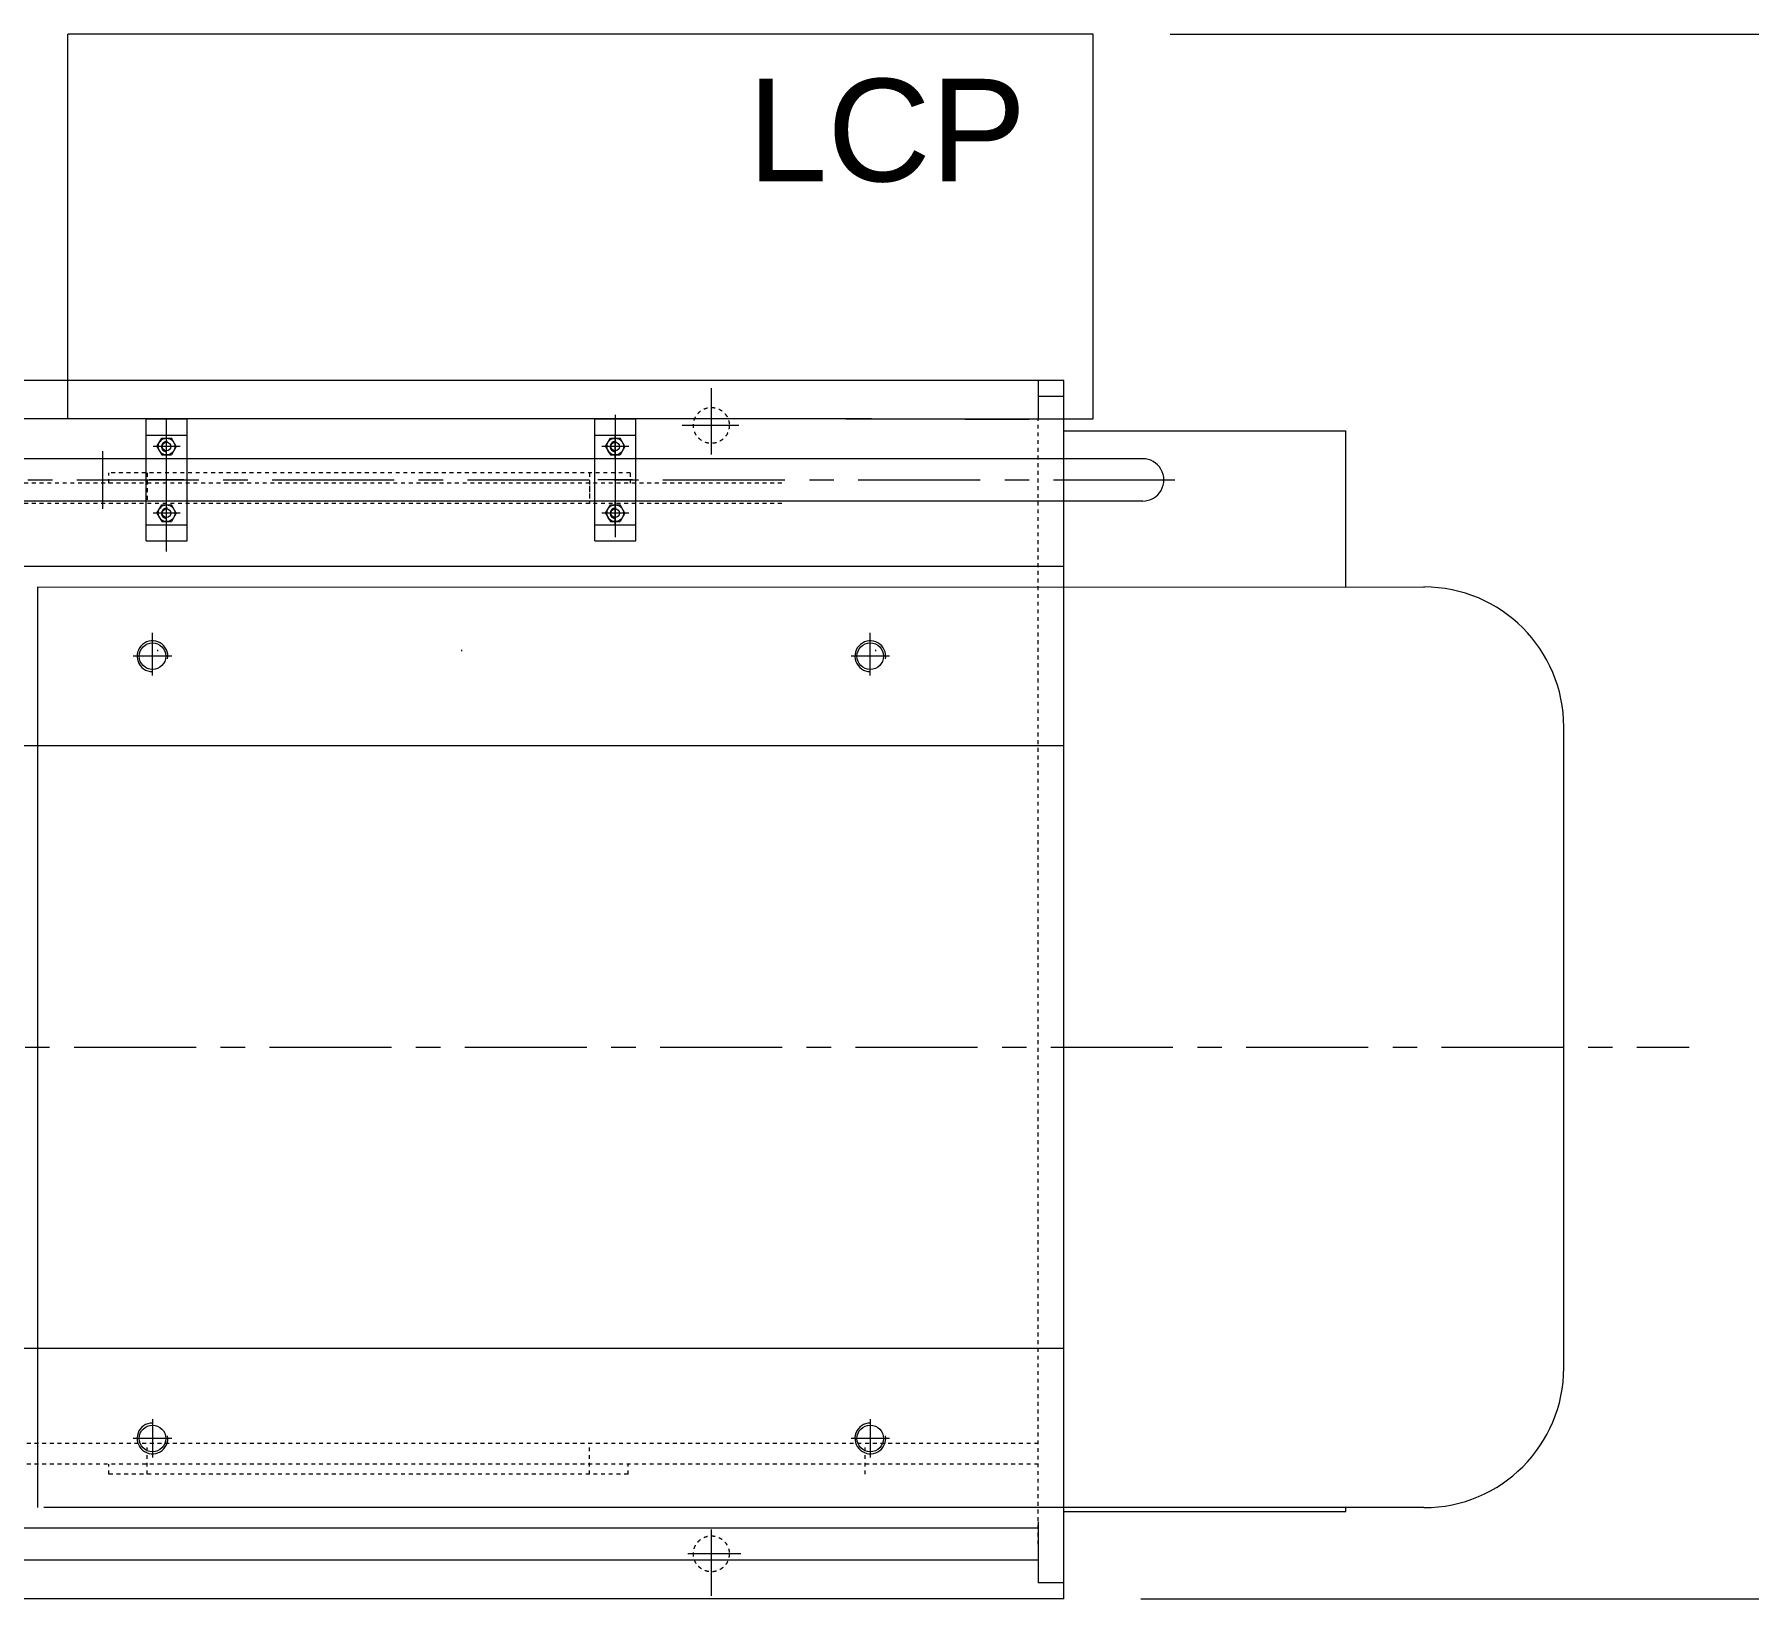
# Model space of a CAD drawing. Header units: millimetres. Extents: x 0 to 559189, y 1 to 426050.
# Drawn here: x 475548 to 509520, y 170510 to 201498 of the extents above; entities that cross this region are included whole.
import ezdxf

# ---------------------------------------------------------------- set-up
doc = ezdxf.new("R2010")
doc.units = ezdxf.units.MM
doc.header["$LTSCALE"] = 25.4
doc.linetypes.add('CENTER', pattern=[50.8, 31.75, -6.35, 6.35, -6.35])
doc.linetypes.add('EB_DASH', pattern=[6, 3, -3])
doc.layers.get('Defpoints').update_dxf_attribs({"lineweight": 5})
for name, color, linetype, lineweight in [('06___ANNOTATIONS', 7, 'Continuous', 5), ('CAXA0', 7, 'Continuous', 5), ('CAXA1', 5, 'CENTER', 5), ('CAXA2', 6, 'EB_DASH', 5)]:
    doc.layers.add(name, color=color, linetype=linetype, lineweight=lineweight)
doc.styles.add('Roman', font='arial.ttf')
doc.styles.get("Standard").update_dxf_attribs({"font": 'arial.ttf'})
doc.dimstyles.new('ISO-25', dxfattribs={"dimscale": 30, "dimtxt": 38.1, "dimasz": 38.1, "dimexe": 50.8, "dimexo": 50.8, "dimgap": 15.875, "dimtad": 1, "dimtih": 1, "dimtoh": 1, "dimdec": 1, "dimlfac": 0.03937, "dimdsep": 46, "dimtxsty": 'Standard', "dimcen": 63.5, "dimclrd": 7, "dimclre": 7, "dimclrt": 7, "dimadec": 0, "dimazin": 0, "dimtfac": 1, "dimtdec": 1, "dimtmove": 0, "dimatfit": 3, "dimfxl": 25.4, "dimlwd": 5, "dimlwe": 5, "dimarcsym": 0})

# ---------------------------------------------------------------- blocks, each defined once
blk = doc.blocks.new('*D23')
at = {"color": 7, "linetype": 'Continuous', "lineweight": 5, "transparency": 16777216}
for p, q in [((498057, 201498), (517601, 201498)), ((516077, 200355), (516077, 186584)), ((516077, 171653), (516077, 181352)), ((497473, 170510), (517601, 170510))]:
    blk.add_line(p, q, dxfattribs=at)
at = {"color": 7, "transparency": 16777216}
for points in [[(515887, 200355), (516268, 200355), (516077, 201498)], [(515887, 171653), (516268, 171653), (516077, 170510)]]:
    blk.add_solid(points, dxfattribs=at)
at = {"layer": 'Defpoints', "color": 0, "transparency": 16777216}
for p in [(496533, 201498), (495949, 170510), (516077, 170510)]:
    blk.add_point(p, dxfattribs=at)
at = {"color": 7, "lineweight": 5, "transparency": 16777216, "insert": (516077, 183968), "char_height": 4191, "attachment_point": 5, "style": 'Roman'}
blk.add_mtext('1220', dxfattribs=at)

msp = doc.modelspace()

# ---------------------------------------------------------------- linework, layer by layer
at = {"color": 7, "lineweight": 5}
for p, q in [((495949.12, 193641.92), (501536.98, 193641.92)), ((501535.67, 190550), (501536.98, 193641.92)), ((495949.12, 172239.28), (501536.98, 172239.28)), ((501536.98, 172239.28), (501536.98, 172312.95))]:
    msp.add_line(p, q, dxfattribs=at)
at = {"layer": 'CAXA0', "color": 7, "linetype": 'Continuous', "lineweight": 5}
for p, q in [((476213.3, 193877.58), (476213.3, 201497.58)), ((496533.31, 201497.58), (476213.3, 201497.58)), ((496533.31, 193877.58), (496533.31, 201497.58)), ((495949.12, 194639.58), (452769.09, 194639.58)), ((495441.12, 194639.58), (495441.12, 193877.21)), ((495441.12, 194322.08), (495441.12, 193877.58)), ((495949.12, 194322.08), (495441.12, 194322.08)), ((495949.12, 170509.56), (495949.12, 194639.58)), ((492139.12, 193877.58), (461994.63, 193877.58)), ((477762.74, 193877.44), (478575.54, 193877.44)), ((477762.74, 191464.44), (477762.74, 193877.44)), ((478575.54, 191464.44), (478575.54, 193877.44)), ((486652.75, 193877.44), (487465.55, 193877.44)), ((486652.75, 191464.44), (486652.75, 193877.44)), ((487465.55, 191464.44), (487465.55, 193877.44)), ((491631.12, 193877.58), (496533.31, 193877.58)), ((493993.31, 193877.21), (495263.31, 193877.21)), ((477762.74, 193559.94), (478575.54, 193559.94)), ((477978.5, 193331.34), (478073.82, 193496.44)), ((477978.5, 193331.34), (478073.82, 193166.24)), ((478073.82, 193496.44), (478264.46, 193496.44)), ((478359.78, 193331.34), (478264.46, 193496.44)), ((478359.78, 193331.34), (478264.46, 193166.24)), ((486652.75, 193559.94), (487465.55, 193559.94)), ((486868.51, 193331.34), (486963.83, 193496.44)), ((486868.51, 193331.34), (486963.83, 193166.24)), ((486963.83, 193496.44), (487154.47, 193496.44)), ((487249.79, 193331.34), (487154.47, 193496.44)), ((487249.79, 193331.34), (487154.47, 193166.24)), ((497516.25, 193090.03), (472248.36, 193090.03)), ((478073.82, 193166.24), (478264.46, 193166.24)), ((486963.83, 193166.24), (487154.47, 193166.24)), ((497512.13, 192251.83), (472248.36, 192251.83)), ((477978.5, 192010.54), (478073.82, 192175.64)), ((477978.5, 192010.54), (478073.82, 191845.44)), ((478073.82, 192175.64), (478264.46, 192175.64)), ((478359.78, 192010.54), (478264.46, 192175.64)), ((478359.78, 192010.54), (478264.46, 191845.44)), ((486868.51, 192010.54), (486963.83, 192175.64)), ((486868.51, 192010.54), (486963.83, 191845.44)), ((486963.83, 192175.64), (487154.47, 192175.64)), ((487249.79, 192010.54), (487154.47, 192175.64)), ((487249.79, 192010.54), (487154.47, 191845.44)), ((477762.74, 191781.94), (478575.54, 191781.94)), ((478073.82, 191845.44), (478264.46, 191845.44)), ((486652.75, 191781.94), (487465.55, 191781.94)), ((486963.83, 191845.44), (487154.47, 191845.44)), ((477762.74, 191464.44), (478575.54, 191464.44)), ((486652.75, 191464.44), (487465.55, 191464.44)), ((495949.12, 190956.55), (475229.99, 190956.55)), ((475616.14, 172312.95), (475616.14, 190550.17)), ((475616.14, 190548.14), (503100.57, 190550.11)), ((505855.16, 175084.73), (505855.16, 187778.39)), ((495949.12, 187400.55), (475229.99, 187400.55)), ((495949.12, 171271.56), (495949.12, 178383.32)), ((495949.12, 175462.57), (475229.99, 175462.57)), ((503083.38, 172312.95), (475739.22, 172312.95)), ((495441.12, 171906.57), (475229.99, 171906.57)), ((495441.12, 172033.56), (495441.12, 170827.06)), ((495441.12, 171271.56), (452769.09, 171271.56)), ((495949.12, 170827.06), (495441.12, 170827.06)), ((495949.12, 170509.56), (452769.09, 170509.56))]:
    msp.add_line(p, q, dxfattribs=at)
for centre, radius in [((478169.14, 193331.34), 165.1), ((478169.14, 193331.34), 86.36), ((487059.15, 193331.34), 165.1), ((487059.15, 193331.34), 86.36), ((478169.14, 192010.54), 165.1), ((478169.14, 192010.54), 86.36), ((487059.15, 192010.54), 165.1), ((487059.15, 192010.54), 86.36), ((477889.77, 189178.57), 263.56), ((492113.78, 189178.57), 263.56), ((477889.77, 173684.56), 263.56), ((492113.78, 173684.56), 263.56)]:
    msp.add_circle(centre, radius, dxfattribs=at)
for centre, radius, start, end in [((478169.14, 193331.34), 101.6, 80, 270), ((487059.15, 193331.34), 101.6, 80, 270), ((497512.13, 192670.94), 419.11, 270, 90.56351), ((478169.14, 192010.54), 101.6, 80, 270), ((487059.15, 192010.54), 101.6, 80, 270), ((503083.38, 187778.39), 2771.78, 0, 90), ((477889.77, 189178.57), 304.8, 350, 270), ((492113.78, 189178.57), 304.8, 350, 270), ((503083.38, 175084.73), 2771.78, 270, 0), ((477889.77, 173684.56), 304.8, 90, 10), ((492113.78, 173684.56), 304.8, 90, 10)]:
    msp.add_arc(centre, radius, start, end, dxfattribs=at)
at = {"layer": 'CAXA1', "linetype": 'CENTER', "lineweight": 5, "ltscale": 3}
for p, q in [((488964.07, 193173.97), (488964.07, 194487.36)), ((478169.14, 191253.66), (478169.14, 194089.25)), ((478170.52, 193241.34), (478170.52, 193877.44)), ((487059.15, 193958.79), (487059.15, 191321.7)), ((489508.11, 193750.32), (488386.27, 193750.32)), ((478435.98, 193331.34), (477902.3, 193331.34)), ((478169.14, 193090.04), (478169.14, 193572.64)), ((487325.99, 193331.34), (486792.31, 193331.34)), ((487059.15, 193090.04), (487059.15, 193572.64)), ((476899.14, 193241.34), (476899.14, 192100.54)), ((464777.28, 192670.94), (498148.93, 192670.94)), ((478512.18, 192670.94), (477826.1, 192670.94)), ((487402.19, 192670.94), (486716.11, 192670.94)), ((478435.98, 192010.54), (477902.3, 192010.54)), ((478169.14, 191769.24), (478169.14, 192251.84)), ((487325.99, 192010.54), (486792.31, 192010.54)), ((487059.15, 191769.24), (487059.15, 192251.84)), ((477889.77, 188797.57), (477889.77, 189644.39)), ((492113.78, 188797.57), (492113.78, 189644.39)), ((477889.77, 188797.57), (477889.77, 189559.57)), ((492113.78, 188797.57), (492113.78, 189559.57)), ((478270.77, 189178.57), (477508.77, 189178.57)), ((492494.78, 189178.57), (491732.78, 189178.57)), ((453110.92, 181431.26), (508340.83, 181431.26)), ((477889.77, 174065.56), (477889.77, 173303.55)), ((492113.78, 174065.56), (492113.78, 173303.55)), ((478270.77, 173684.56), (477508.77, 173684.56)), ((492494.78, 173684.56), (491732.78, 173684.56)), ((488964.07, 170567.96), (488964.07, 171881.35)), ((489548.46, 171398.56), (488497.08, 171398.56))]:
    msp.add_line(p, q, dxfattribs=at)
at = {"layer": 'CAXA2', "color": 7, "linetype": 'EB_DASH', "lineweight": 5}
for p, q in [((495441.12, 171589.06), (495441.12, 193877.58)), ((477026.11, 192607.57), (477026.11, 192810.77)), ((487358.77, 192810.77), (477026.11, 192810.77)), ((477788.11, 192810.77), (477788.11, 192201.17)), ((486551.12, 192810.77), (486551.12, 192302.77)), ((487358.77, 192810.77), (487358.77, 192607.57)), ((490361.12, 192607.57), (452769.09, 192607.57)), ((486551.12, 192556.77), (486551.12, 192201.17)), ((490361.12, 192201.17), (467260.03, 192201.17)), ((477991.31, 189305.57), (477991.31, 189280.17)), ((484011.11, 189305.57), (484011.11, 189280.17)), ((492215.32, 189305.57), (492215.32, 189280.17)), ((495441.12, 173582.96), (452769.09, 173582.96)), ((477788.11, 172973.36), (477788.11, 173582.96)), ((486551.12, 172973.36), (486551.12, 173582.96)), ((492012.12, 172973.36), (492012.12, 173582.96)), ((495441.12, 173176.56), (452769.09, 173176.56)), ((477026.11, 172973.36), (477026.11, 173176.56)), ((487313.12, 172973.36), (477026.11, 172973.36)), ((487313.12, 172973.36), (487313.12, 173176.56))]:
    msp.add_line(p, q, dxfattribs=at)
for centre in [(488964.07, 193750.32), (488964.07, 171398.56)]:
    msp.add_circle(centre, 355.6, dxfattribs=at)

# ---------------------------------------------------------------- texts
at = {"layer": '06___ANNOTATIONS', "color": 7, "linetype": 'Continuous', "lineweight": 5, "insert": (489682.64, 199585.42), "char_height": 2031.996, "width": 109153.0252, "attachment_point": 4, "style": 'Roman'}
msp.add_mtext('LCP', dxfattribs=at)

# ---------------------------------------------------------------- dimensions: what is measured, and where the dimension line sits
at = {"color": 7, "lineweight": 5}
dim = msp.add_linear_dim(base=(516077.35, 170509.56), p1=(496533.31, 201497.58), p2=(495949.12, 170509.56), angle=90, dimstyle='ISO-25', override={"dimscale": 30, "dimtxt": 139.7, "dimpost": '\\X', "dimtxsty": 'Roman', "dimtmove": 1}, dxfattribs=at)
dim.commit()
dim.dimension.update_dxf_attribs({"geometry": '*D23', "text_midpoint": (516077.35, 183968.33), "dimtype": 160})

doc.saveas('drawing.dxf')
